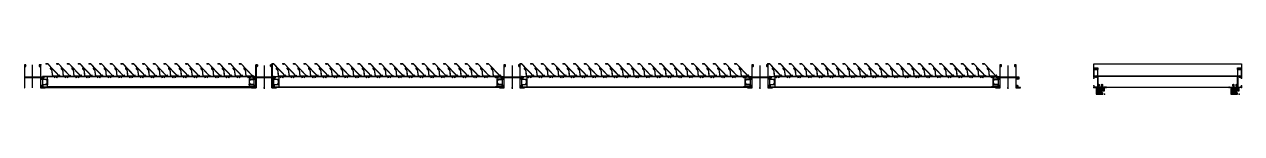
# Model space of a CAD drawing. Header units: millimetres. Extents: x -1379 to 1385823, y -4884429 to 548763.
# Drawn here: x 367411 to 374775, y -2311043 to -2310858 of the extents above; entities that cross this region are included whole.
import ezdxf

# ---------------------------------------------------------------- set-up
doc = ezdxf.new("R2010")
doc.units = ezdxf.units.MM
doc.set_wipeout_variables(frame=1)
doc.linetypes.add('CENTER', pattern=[50.8, 31.75, -6.35, 6.35, -6.35])
doc.linetypes.add('TA_HL_001.00000', pattern=[6.5, 3.55, -2.95])
doc.layers.add('010 - ASPG_ACCESSORIES_DEF_SUB', color=7, linetype='Continuous', plot=False)
for name, color, linetype in [('010 - ASPG_ACCESSORIES_MAIN_COLOR_1', 7, 'Continuous'), ('010 - ASPG_ACCESSORIES_MAIN_COLOR_2', 7, 'Continuous'), ('010 - ASPG_ACCESSORIES_SUB_COLOR_3', 7, 'Continuous'), ('010 - ASPG_EXTR_DEF_SUB', 7, 'Continuous'), ('010 - ASPG_EXTR_MAIN_COLOR_2', 7, 'Continuous'), ('010 - ASPG_EXTR_WIPEOUT_', 7, 'Continuous'), ('010 - ASPG_FASTERN_DEF_SUB', 7, 'Continuous'), ('010 - ASPG_FASTERN_MAIN_COLOR_1', 7, 'Continuous'), ('010 - ASPG_FASTERN_SUB_COLOR_2', 7, 'Continuous'), ('010 - ASPG_FASTERN_WIPEOUT_', 7, 'Continuous'), ('010 - ASPG_FRAMING_CUT_COLOR_4', 7, 'Continuous'), ('010 - ASPG_FRAMING_DEF_SUB', 7, 'Continuous'), ('010 - ASPG_FRAMING_HATCH_', 7, 'Continuous'), ('010 - ASPG_FRAMING_MAIN_COLOR_2', 7, 'Continuous'), ('010 - ASPG_FRAMING_SUB_COLOR_2', 7, 'Continuous'), ('010 - ASPG_FRAMING_WIPEOUT_', 7, 'Continuous'), ('BOLT & SCREW', 7, 'Continuous'), ('Center Line', 7, 'CENTER'), ('HATCH', 7, 'Continuous')]:
    doc.layers.add(name, color=color, linetype=linetype)
doc.layers.add('12-GRID', color=7, linetype='CENTER', lineweight=13)
doc.layers.add('SCREW', color=7, linetype='Continuous', lineweight=5)
pattern_1 = [(270, (1257419.24324, -520041.6224), (0.65495992507, -1.1344238721), [0.7562825814, -1.5125651628]), (30, (1257419.24324, -520041.6224), (0.65495992936, 1.1344238696), [0.7562825814, -1.5125651628]), (330, (1257419.24324, -520041.6224), (1.30991985442, -2.48e-09), [-1.5125651628, 0.7562825814])]
pattern_2 = [(315, (1257419.4929, -520021.6224), (1.3369313545, 1.3369313545), []), (45, (1257419.4929, -520021.6224), (-1.3369313545, 1.3369313545), [])]
pattern_3 = [(270, (1257419.4425, -520043.9224), (0.65495992507, -1.1344238721), [0.7562825814, -1.5125651628]), (30, (1257419.4425, -520043.9224), (0.65495992936, 1.1344238696), [0.7562825814, -1.5125651628]), (330, (1257419.4425, -520043.9224), (1.30991985442, -2.48e-09), [-1.5125651628, 0.7562825814])]
pattern_4 = [(315, (1257419.1929, -520023.9224), (1.3369313545, 1.3369313545), []), (45, (1257419.1929, -520023.9224), (-1.3369313545, 1.3369313545), [])]

# ---------------------------------------------------------------- blocks, each defined once
blk = doc.blocks.new('*U3530')
at = {"layer": '12-GRID', "color": 7, "linetype": 'CENTER'}
for p, q in [((0, -6.2), (0, 2.2)), ((-4.2, -2), (4.2, -2))]:
    blk.add_line(p, q, dxfattribs=at)
at = {"layer": 'BOLT & SCREW', "color": 7}
for p, q in [((-0.6, -1.8), (-1.8, -1.6)), ((-0.6, -2.2), (-1.8, -2.4)), ((-0.5, -1.8), (-0.9, -1.6)), ((-0.5, -2.2), (-0.9, -2.4)), ((-0.2, -1.4), (-0.4, -0.2)), ((-0.2, -1.5), (-0.4, -1.1)), ((-0.2, -2.5), (-0.4, -2.9)), ((-0.2, -2.6), (-0.4, -3.8)), ((0.2, -1.4), (0.4, -0.2)), ((0.2, -1.5), (0.4, -1.1)), ((0.4, -2.9), (0.2, -2.5)), ((0.2, -2.6), (0.4, -3.8)), ((0.5, -1.8), (0.9, -1.6)), ((0.5, -2.2), (0.9, -2.4)), ((0.6, -1.8), (1.8, -1.6)), ((0.6, -2.2), (1.8, -2.4))]:
    blk.add_line(p, q, dxfattribs=at)
for points in [[(-1.8, -1.6), (-0.9, -1.6, 0.414214), (-0.4, -1.1), (-0.4, -0.2), (0.4, -0.2), (0.4, -1.1, 0.414214), (0.9, -1.6), (1.8, -1.6), (1.8, -2.4), (0.9, -2.4, 0.414214), (0.4, -2.9), (0.4, -3.8), (-0.4, -3.8), (-0.4, -2.9, 0.414214), (-0.9, -2.4), (-1.8, -2.4)], [(0.2, -2.5, -0.414214), (0.5, -2.2), (0.6, -2.2), (0.6, -1.8), (0.5, -1.8, -0.414214), (0.2, -1.5), (0.2, -1.4), (-0.2, -1.4), (-0.2, -1.5, -0.414214), (-0.5, -1.8), (-0.6, -1.8), (-0.6, -2.2), (-0.5, -2.2, -0.414214), (-0.2, -2.5), (-0.2, -2.6), (0.2, -2.6)]]:
    blk.add_lwpolyline(points, format="xyb", close=True, dxfattribs=at)
blk.add_circle((0, -2), 3.5, dxfattribs=at)
blk = doc.blocks.new('000_ASPG_TYP_FILES_20260218-010703_FRAME_EXTR_')
at = {"layer": '010 - ASPG_FRAMING_HATCH_'}
h = blk.add_hatch(dxfattribs=at)
h.set_pattern_fill('ANSI32', scale=0.1, angle=180)
edge = h.paths.add_edge_path()
edge.add_line((2, 16), (2, 2))
edge.add_line((2, 2), (39.7, 2))
edge.add_arc((39.7, 1.7), 0.3, 0, 90, ccw=False)
edge.add_line((40, 1.7), (40, 0.3))
edge.add_arc((39.7, 0.3), 0.3, -90, 0, ccw=False)
edge.add_line((39.7, 0), (0.3, 0))
edge.add_arc((0.3, 0.3), 0.3, 180, 270, ccw=False)
edge.add_line((0, 0.3), (0, 17.7))
edge.add_arc((0.3, 17.7), 0.3, 90, 180, ccw=False)
edge.add_line((0.3, 18), (22.6, 18))
edge.add_arc((22.6, 18.5), 0.5, 270, 380.20955)
edge.add_arc((26.2, 19.8), 3.35, 182.06379, 200.20955, ccw=False)
edge.add_arc((23.6, 19.7), 0.76, 2.06379, 182.06379, ccw=False)
edge.add_arc((26.2, 19.8), 1.83, 182.06379, 447.93621)
edge.add_arc((26.3, 22.4), 0.76, 87.93621, 267.93621, ccw=False)
edge.add_arc((26.2, 19.8), 3.35, 69.79045, 87.93621, ccw=False)
edge.add_arc((27.5, 23.4), 0.5, 249.79045, 360)
edge.add_line((28, 23.4), (28, 26.7))
edge.add_line((28, 26.7), (28.5, 27.2))
edge.add_line((28.5, 27.2), (28, 27.7))
edge.add_line((28, 27.7), (28, 38.6))
edge.add_line((28, 38.6), (28.5, 39.1))
edge.add_line((28.5, 39.1), (28, 39.6))
edge.add_line((28, 39.6), (28, 42.9))
edge.add_arc((27.5, 42.9), 0.5, 0, 110.20955)
edge.add_arc((26.2, 46.5), 3.35, 272.06379, 290.20955, ccw=False)
edge.add_arc((26.3, 43.9), 0.76, 92.06379, 272.06379, ccw=False)
edge.add_arc((26.2, 46.5), 1.83, 272.06379, 537.93621)
edge.add_arc((23.6, 46.6), 0.76, 177.93621, 357.93621, ccw=False)
edge.add_arc((26.2, 46.5), 3.35, 159.79045, 177.93621, ccw=False)
edge.add_arc((22.6, 47.8), 0.5, 339.79045, 450)
edge.add_line((22.6, 48.3), (0.3, 48.3))
edge.add_arc((0.3, 48.6), 0.3, 180, 270, ccw=False)
edge.add_line((0, 48.6), (0, 60))
edge.add_arc((0.3, 60), 0.3, 90, 180, ccw=False)
edge.add_line((0.3, 60.3), (5, 60.3))
edge.add_line((5, 60.3), (5, 65))
edge.add_arc((5.3, 65), 0.3, 90, 180, ccw=False)
edge.add_line((5.3, 65.3), (30, 65.3))
edge.add_line((30, 65.3), (30, 63.6))
edge.add_arc((29.7, 63.6), 0.3, -90, 0, ccw=False)
edge.add_line((29.7, 63.3), (7.3, 63.3))
edge.add_arc((7.3, 63), 0.3, 90, 180)
edge.add_line((7, 63), (7, 58.3))
edge.add_line((7, 58.3), (2.3, 58.3))
edge.add_arc((2.3, 58), 0.3, 90, 180)
edge.add_line((2, 58), (2, 50.6))
edge.add_arc((2.3, 50.6), 0.3, 180, 270)
edge.add_line((2.3, 50.3), (29.7, 50.3))
edge.add_arc((29.7, 50), 0.3, 0, 90, ccw=False)
edge.add_line((30, 50), (30, 26.7))
edge.add_line((30, 26.7), (30, 16.3))
edge.add_arc((29.7, 16.3), 0.3, -90, 0, ccw=False)
edge.add_line((29.7, 16), (2, 16))
at = {"layer": '010 - ASPG_FRAMING_CUT_COLOR_4', "color": 7}
blk.add_lwpolyline([(2, 16), (2, 2), (39.7, 2, -0.414214), (40, 1.7), (40, 0.3, -0.414214), (39.7, 0), (0.3, 0, -0.414214), (0, 0.3), (0, 17.7, -0.414214), (0.3, 18), (22.6, 18, 0.52173), (23, 18.7, -0.079342), (22.8, 19.7, -1), (24.3, 19.8, 2.296346), (26.2, 21.7, -1), (26.3, 23.2, -0.079342), (27.3, 23, 0.52173), (28, 23.4), (28, 26.7), (28.5, 27.2), (28, 27.7), (28, 38.6), (28.5, 39.1), (28, 39.6), (28, 42.9, 0.52173), (27.3, 43.3, -0.079342), (26.3, 43.1, -1), (26.2, 44.6, 2.296346), (24.3, 46.5, -1), (22.8, 46.6, -0.079342), (23, 47.6, 0.52173), (22.6, 48.3), (0.3, 48.3, -0.414214), (0, 48.6), (0, 60, -0.414214), (0.3, 60.3), (5, 60.3), (5, 65, -0.414214), (5.3, 65.3), (30, 65.3), (30, 63.6, -0.414214), (29.7, 63.3), (7.3, 63.3, 0.414214), (7, 63), (7, 58.3), (2.3, 58.3, 0.414214), (2, 58), (2, 50.6, 0.414214), (2.3, 50.3), (29.7, 50.3, -0.414214), (30, 50), (30, 26.7), (30, 16.3, -0.414214), (29.7, 16)], format="xyb", close=True, dxfattribs=at)
at = {"color": 7}
for p in [(26.2, 48.5), (26.2, 21.8)]:
    blk.add_blockref('*U3530', p, dxfattribs=at)
blk = doc.blocks.new('*U3143')
at = {"layer": '010 - ASPG_FRAMING_HATCH_', "transparency": 33554585}
h = blk.add_hatch(dxfattribs=at)
h.set_pattern_fill('ANSI32', scale=0.25)
edge = h.paths.add_edge_path()
edge.add_line((2, -50), (2, -75))
edge.add_line((2, -75), (0, -75))
edge.add_line((0, -75), (0, -49))
edge.add_arc((1, -49), 1, 90, 180, ccw=False)
edge.add_line((1, -48), (63, -48))
edge.add_arc((63, -47), 1, 270, 360)
edge.add_line((64, -47), (64, 47))
edge.add_arc((63, 47), 1, 0, 90)
edge.add_line((63, 48), (1, 48))
edge.add_arc((1, 49), 1, 180, 270, ccw=False)
edge.add_line((0, 49), (0, 75))
edge.add_line((0, 75), (2, 75))
edge.add_line((2, 75), (2, 50))
edge.add_line((2, 50), (141, 50))
edge.add_line((141, 50), (141, 41))
edge.add_arc((140, 41), 1, 270, 360, ccw=False)
edge.add_line((140, 40), (132, 40))
edge.add_arc((132, 41), 1, 180, 270, ccw=False)
edge.add_line((131, 41), (131, 47))
edge.add_arc((130, 47), 1, 0, 90)
edge.add_line((130, 48), (67, 48))
edge.add_arc((67, 47), 1, 90, 180)
edge.add_line((66, 47), (66, -47))
edge.add_arc((67, -47), 1, 180, 270)
edge.add_line((67, -48), (130, -48))
edge.add_arc((130, -47), 1, 270, 360)
edge.add_line((131, -47), (131, -41))
edge.add_arc((132, -41), 1, 90, 180, ccw=False)
edge.add_line((132, -40), (140, -40))
edge.add_arc((140, -41), 1, 0, 90, ccw=False)
edge.add_line((141, -41), (141, -50))
edge.add_line((141, -50), (2, -50))
h.paths.add_polyline_path([(139, 48), (139, 42), (133, 42), (133, 48)], flags=16)
h.paths.add_polyline_path([(139, -48), (139, -42), (133, -42), (133, -48)], flags=16)
at = {"layer": '010 - ASPG_FRAMING_HATCH_'}
h = blk.add_hatch(dxfattribs=at)
h.set_pattern_fill('ANSI37', scale=0.595498, angle=-90)
h.set_pattern_definition(pattern_4)
edge = h.paths.add_edge_path()
edge.add_ellipse((11.5, 55), major_axis=(0, -5), ratio=0.644482, start_angle=180, end_angle=360, ccw=False)
edge.add_line((11.5, 60), (2, 60))
edge.add_arc((-7.9, 55), 11.1, -26.79627, 26.79627, ccw=False)
edge.add_line((2, 50), (11.5, 50))
h = blk.add_hatch(dxfattribs=at)
h.set_pattern_fill('HONEY', scale=0.238199, angle=-90)
h.set_pattern_definition(pattern_3)
edge = h.paths.add_edge_path()
edge.add_ellipse((11.8, 55), major_axis=(0, -5), ratio=0.644482, start_angle=0, end_angle=360, ccw=False)
h = blk.add_hatch(dxfattribs=at)
h.set_pattern_fill('HONEY', scale=0.238199, angle=-90)
h.set_pattern_definition(pattern_1)
edge = h.paths.add_edge_path()
edge.add_ellipse((57.5, 55), major_axis=(0, -5), ratio=0.644482, start_angle=0, end_angle=360)
h = blk.add_hatch(dxfattribs=at)
h.set_pattern_fill('ANSI37', scale=0.595498, angle=-90)
h.set_pattern_definition(pattern_2)
edge = h.paths.add_edge_path()
edge.add_ellipse((57.8, 55), major_axis=(0, -5), ratio=0.644482, start_angle=0, end_angle=180)
edge.add_line((57.8, 60), (62, 60))
edge.add_arc((62, 60.3), 0.3, -90, 0)
edge.add_line((62.3, 60.3), (62.3, 61))
edge.add_line((62.3, 61), (61.8, 61.5))
edge.add_line((61.8, 61.5), (62.3, 62))
edge.add_line((62.3, 62), (61.8, 62.5))
edge.add_line((61.8, 62.5), (62.3, 63))
edge.add_line((62.3, 63), (61.8, 63.5))
edge.add_line((61.8, 63.5), (62.3, 64))
edge.add_line((62.3, 64), (62.3, 65))
edge.add_line((62.3, 65), (63.3, 65))
edge.add_line((63.3, 65), (63.8, 65.5))
edge.add_line((63.8, 65.5), (64.3, 65))
edge.add_line((64.3, 65), (64.8, 65.5))
edge.add_line((64.8, 65.5), (65.3, 65))
edge.add_line((65.3, 65), (65.8, 65.5))
edge.add_line((65.8, 65.5), (66.3, 65))
edge.add_line((66.3, 65), (67, 65))
edge.add_arc((67, 65.3), 0.3, -90, 0)
edge.add_line((67.3, 65.3), (67.3, 60))
edge.add_arc((77.2, 55), 11.1, 153.20373, 206.79627)
edge.add_line((67.3, 50), (57.8, 50))
h = blk.add_hatch(dxfattribs=at)
h.set_pattern_fill('ANSI37', scale=0.595498, angle=-90)
h.set_pattern_definition(pattern_4)
edge = h.paths.add_edge_path()
edge.add_ellipse((11.5, -55), major_axis=(0, 5), ratio=0.644482, start_angle=0, end_angle=180)
edge.add_line((11.5, -60), (2, -60))
edge.add_arc((-7.9, -55), 11.1, 333.20373, 386.79627)
edge.add_line((2, -50), (11.5, -50))
h = blk.add_hatch(dxfattribs=at)
h.set_pattern_fill('HONEY', scale=0.238199, angle=-90)
h.set_pattern_definition(pattern_3)
edge = h.paths.add_edge_path()
edge.add_ellipse((11.8, -55), major_axis=(0, 5), ratio=0.644482, start_angle=0, end_angle=360)
h = blk.add_hatch(dxfattribs=at)
h.set_pattern_fill('HONEY', scale=0.238199, angle=-90)
h.set_pattern_definition(pattern_1)
edge = h.paths.add_edge_path()
edge.add_ellipse((57.5, -55), major_axis=(0, 5), ratio=0.644482, start_angle=0, end_angle=360, ccw=False)
h = blk.add_hatch(dxfattribs=at)
h.set_pattern_fill('ANSI37', scale=0.595498, angle=-90)
h.set_pattern_definition(pattern_2)
edge = h.paths.add_edge_path()
edge.add_ellipse((57.8, -55), major_axis=(0, 5), ratio=0.644482, start_angle=180, end_angle=360, ccw=False)
edge.add_line((57.8, -60), (62, -60))
edge.add_arc((62, -60.3), 0.3, 360, 450, ccw=False)
edge.add_line((62.3, -60.3), (62.3, -61))
edge.add_line((62.3, -61), (61.8, -61.5))
edge.add_line((61.8, -61.5), (62.3, -62))
edge.add_line((62.3, -62), (61.8, -62.5))
edge.add_line((61.8, -62.5), (62.3, -63))
edge.add_line((62.3, -63), (61.8, -63.5))
edge.add_line((61.8, -63.5), (62.3, -64))
edge.add_line((62.3, -64), (62.3, -65))
edge.add_line((62.3, -65), (63.3, -65))
edge.add_line((63.3, -65), (63.8, -65.5))
edge.add_line((63.8, -65.5), (64.3, -65))
edge.add_line((64.3, -65), (64.8, -65.5))
edge.add_line((64.8, -65.5), (65.3, -65))
edge.add_line((65.3, -65), (65.8, -65.5))
edge.add_line((65.8, -65.5), (66.3, -65))
edge.add_line((66.3, -65), (67, -65))
edge.add_arc((67, -65.3), 0.3, 360, 450, ccw=False)
edge.add_line((67.3, -65.3), (67.3, -60))
edge.add_arc((77.2, -55), 11.1, 153.20373, 206.79627, ccw=False)
edge.add_line((67.3, -50), (57.8, -50))
at = {"layer": '010 - ASPG_FASTERN_DEF_SUB', "color": 7}
blk.add_point((0, 0), dxfattribs=at)
at = {"layer": '010 - ASPG_FRAMING_CUT_COLOR_4', "color": 7}
blk.add_lwpolyline([(2, -50), (2, -75), (0, -75), (0, -49, -0.414214), (1, -48), (63, -48, 0.414214), (64, -47), (64, 47, 0.414214), (63, 48), (1, 48, -0.414214), (0, 49), (0, 75), (2, 75), (2, 50), (141, 50), (141, 41, -0.414214), (140, 40), (132, 40, -0.414214), (131, 41), (131, 47, 0.414214), (130, 48), (67, 48, 0.414214), (66, 47), (66, -47, 0.414214), (67, -48), (130, -48, 0.414214), (131, -47), (131, -41, -0.414214), (132, -40), (140, -40, -0.414214), (141, -41), (141, -50)], format="xyb", close=True, dxfattribs=at)
for points in [[(139, 48), (139, 42), (133, 42), (133, 48)], [(139, -48), (139, -42), (133, -42), (133, -48)]]:
    blk.add_lwpolyline(points, close=True, dxfattribs=at)
at = {"layer": '010 - ASPG_FRAMING_DEF_SUB', "color": 7, "transparency": 33554508}
blk.add_line((136.5, 0), (-4.5, 0), dxfattribs=at)
at = {"layer": '010 - ASPG_FRAMING_DEF_SUB', "color": 7, "transparency": 33554457}
for points in [[(2, 50), (15, 50), (15, 60), (2, 60)], [(54.3, 50), (67.3, 50), (67.3, 65.5), (54.3, 65.5)], [(2, -50), (15, -50), (15, -60), (2, -60)], [(54.3, -50), (67.3, -50), (67.3, -65.5), (54.3, -65.5)]]:
    blk.add_lwpolyline(points, close=True, dxfattribs=at)
at = {"layer": '010 - ASPG_FRAMING_SUB_COLOR_2', "color": 7}
for points in [[(11.8, 50), (2, 50, 0.238199), (2, 60), (11.8, 60)], [(57.5, 50), (67.3, 50, -0.238199), (67.3, 60), (67.3, 65.3, -0.414214), (67, 65), (66.3, 65), (65.8, 65.5), (65.3, 65), (64.8, 65.5), (64.3, 65), (63.8, 65.5), (63.3, 65), (62.3, 65), (62.3, 64), (61.8, 63.5), (62.3, 63), (61.8, 62.5), (62.3, 62), (61.8, 61.5), (62.3, 61), (62.3, 60.3, -0.414214), (62, 60), (57.5, 60)], [(11.8, -50), (2, -50, -0.238199), (2, -60), (11.8, -60)], [(57.5, -50), (67.3, -50, 0.238199), (67.3, -60), (67.3, -65.3, 0.414214), (67, -65), (66.3, -65), (65.8, -65.5), (65.3, -65), (64.8, -65.5), (64.3, -65), (63.8, -65.5), (63.3, -65), (62.3, -65), (62.3, -64), (61.8, -63.5), (62.3, -63), (61.8, -62.5), (62.3, -62), (61.8, -61.5), (62.3, -61), (62.3, -60.3, 0.414214), (62, -60), (57.5, -60)]]:
    blk.add_lwpolyline(points, format="xyb", dxfattribs=at)
at = {"layer": '010 - ASPG_FRAMING_SUB_COLOR_2', "color": 7, "extrusion": (0, 0, -1)}
for centre, major_axis in [((11.8, 55), (0, -5)), ((57.5, -55), (0, 5))]:
    blk.add_ellipse(centre, major_axis=major_axis, ratio=0.644482, dxfattribs=at)
at = {"layer": '010 - ASPG_FRAMING_SUB_COLOR_2', "color": 7}
for centre, major_axis in [((57.5, 55), (0, -5)), ((11.8, -55), (0, 5))]:
    blk.add_ellipse(centre, major_axis=major_axis, ratio=0.644482, dxfattribs=at)
blk = doc.blocks.new('PZG35-9D5')
at = {"layer": 'Center Line', "color": 7}
blk.add_line((0, 3.7), (0, -10.5), dxfattribs=at)
at = {"layer": 'SCREW', "color": 7}
for p, q in [((-1.4, 0), (-1.4, -1.1)), ((1.4, 0), (1.4, -0.6)), ((-1.9, -1.4), (1.9, -0.9)), ((-1.9, -1.4), (-1.4, -1.1)), ((-1.9, -1.4), (-1.4, -1.7)), ((-1.9, -2.7), (1.9, -2.2)), ((-1.9, -2.7), (-1.4, -2.4)), ((-1.9, -2.7), (-1.4, -3)), ((-1.9, -4), (-1.4, -3.7)), ((-1.9, -4), (-1, -3.9)), ((-1.9, -4), (-1.4, -4.3)), ((-1.4, -1.1), (1.4, -0.6)), ((-1.4, -1.7), (1.4, -1.2)), ((-1.4, -1.7), (-1.4, -2.4)), ((-1.4, -2.4), (1.4, -1.9)), ((-1.4, -3), (1.4, -2.5)), ((-1.4, -3), (-1.4, -3.7)), ((-1.4, -3.7), (-0.8, -3.6)), ((-1.4, -4.3), (-1.4, -8.1)), ((-1.4, -4.3), (-1.2, -4.3)), ((0, -9.5), (-1.4, -8.1)), ((0, -9.5), (1.4, -8.1)), ((0.6, -3.3), (1.4, -3.2)), ((0.7, -3.7), (1.9, -3.5)), ((0.7, -3.9), (1.4, -3.8)), ((0.7, -4.6), (1.4, -4.5)), ((0.7, -5), (1.9, -4.8)), ((0.7, -5.2), (1.4, -5.1)), ((1.9, -0.9), (1.4, -0.6)), ((1.9, -0.9), (1.4, -1.2)), ((1.4, -1.2), (1.4, -1.9)), ((1.9, -2.2), (1.4, -1.9)), ((1.9, -2.2), (1.4, -2.5)), ((1.4, -2.5), (1.4, -3.2)), ((1.9, -3.5), (1.4, -3.2)), ((1.9, -3.5), (1.4, -3.8)), ((1.4, -3.8), (1.4, -4.5)), ((1.9, -4.8), (1.4, -4.5)), ((1.9, -4.8), (1.4, -5.1)), ((1.4, -5.1), (1.4, -8.1))]:
    blk.add_line(p, q, dxfattribs=at)
blk.add_lwpolyline([(0, -9.5), (0.7, -5.2), (0.7, -3.6, 0.417657), (0.4, -3.3, 0.108102), (-0.8, -3.6), (-1.4, -4.7)], format="xyb", dxfattribs=at)
blk = doc.blocks.new('*U3139')
at = {"layer": 'SCREW', "color": 7}
blk.add_lwpolyline([(3, 1.8, 0.09906), (0.8, 2.5), (0.8, 2.3), (-0.8, 2.3), (-0.8, 2.5, 0.09906), (-3, 1.8, 0.266588), (-3.5, 1), (-3.5, 0.2, 0.414214), (-3.3, 0), (3.3, 0, 0.414214), (3.5, 0.2), (3.5, 1, 0.266588)], format="xyb", close=True, dxfattribs=at)
blk.add_blockref('PZG35-9D5', (0, 0), dxfattribs=at)
blk = doc.blocks.new('*U3144')
at = {"color": 7}
blk.add_point((0, 0), dxfattribs=at)
at = {"layer": '010 - ASPG_ACCESSORIES_MAIN_COLOR_1', "color": 7}
blk.add_lwpolyline([(-39.7, -0.6, 0.414214), (-40, -0.9), (-40, -7.4, 0.57735), (-39.7, -7.6), (-36.6, -5.8, 0.767327), (-36.8, -5.3), (-37.9, -5.3, -0.414214), (-38.2, -5), (-38.2, -2.8, -0.414214), (-38, -2.6), (-32.2, -2.6, -0.388879), (-32, -2.8), (-31.8, -4.3, 0.388879), (-31.3, -4.8), (-30.3, -4.8, 0.414214), (-30, -4.5), (-30, -2.9, -0.414214), (-29.7, -2.6), (0.4, -2.6, -0.378969), (3.4, -5.2), (8, -42.5, 0.446593), (11.6, -45.1, -0.489802), (16.1, -48.7), (16.1, -49.4, -0.18248), (15.8, -50, -0.267949), (15.3, -50.2, 1.122115), (15.1, -52.3, 0.405004), (18.1, -49.4), (18.1, -48.7, 0.489805), (11.2, -43.1, -0.446597), (9.9, -42.3), (4.9, -0.8, 0.364176), (4.6, -0.6)], format="xyb", close=True, dxfattribs=at)
at = {"layer": '010 - ASPG_EXTR_DEF_SUB', "color": 7}
for p in [(-40, -0.5), (43.4, -76.9), (43.4, -77.5)]:
    blk.add_point(p, dxfattribs=at)
at = {"layer": '010 - ASPG_EXTR_MAIN_COLOR_2', "color": 7}
blk.add_lwpolyline([(11.4, -48.2), (11.5, -47.4), (12.2, -47.6), (12.3, -46.8, -0.535538), (14.2, -49.2, 0.991572), (15.7, -49.6, 1.157025), (8.8, -48.8, -0.688558), (8.3, -49), (-17.1, -22.2), (-32.3, -6.1), (-32.3, -2.9, 0.414312), (-32.6, -2.6), (-37.5, -2.6, 0.414116), (-37.8, -2.9), (-37.8, -4.3, 0.414214), (-37.5, -4.6), (-36, -4.6, -0.205895), (-35.8, -4.7), (33.2, -77.5), (43.1, -77.5, 0.668179), (43.4, -77), (40.5, -74.2, 0.668179), (40, -74.4), (40, -76), (33.9, -76), (11.9, -52.8, -0.558354), (12.1, -52, 0.766275), (12, -50.4, -0.438583), (10.7, -48.1)], format="xyb", close=True, dxfattribs=at)
at = {"layer": 'SCREW', "color": 7, "rotation": 180}
for p in [(-21.6, -2.5), (-8.2, -2.5)]:
    blk.add_blockref('*U3139', p, dxfattribs=at)
blk = doc.blocks.new('*U3052')
at = {"color": 7}
blk.add_wipeout([(1440, 4), (60, 4), (60, 69.3), (1440, 69.3)], dxfattribs=at).dxf.layer = '010 - ASPG_FRAMING_WIPEOUT_'
blk.add_point((60, 69.5), dxfattribs=at)
at = {"layer": '010 - ASPG_FRAMING_MAIN_COLOR_2', "color": 7}
blk.add_lwpolyline([(1410, 69.3), (90, 69.3), (90, 6), (1410, 6)], close=True, dxfattribs=at)
at = {"layer": '010 - ASPG_FRAMING_SUB_COLOR_2', "color": 7}
for points in [[(1440, 4), (60, 4), (60, 69.3), (1440, 69.3)], [(60, 2), (60, 4), (1440, 4), (1440, 2)]]:
    blk.add_lwpolyline(points, close=True, dxfattribs=at)
at = {"color": 7, "transparency": 33554559, "xscale": -1, "rotation": 270}
for p in [(0, 0), (1500, 0)]:
    blk.add_blockref('*U3143', p, dxfattribs=at)
at = {"color": 7, "rotation": 180}
for p in [(91.8, 69.3), (156.8, 69.3), (221.8, 69.3), (286.8, 69.3), (351.8, 69.3), (416.8, 69.3), (481.8, 69.3), (546.8, 69.3), (611.8, 69.3), (676.8, 69.3), (741.8, 69.3), (806.8, 69.3), (871.8, 69.3), (936.8, 69.3), (1001.8, 69.3), (1066.8, 69.3), (1131.8, 69.3), (1196.8, 69.3), (1261.8, 69.3), (1326.8, 69.3), (1391.8, 69.3)]:
    blk.add_blockref('*U3144', p, dxfattribs=at)
at = {"color": 7}
blk.add_blockref('000_ASPG_TYP_FILES_20260218-010703_FRAME_EXTR_', (60, 4), dxfattribs=at)
at = {"color": 7, "xscale": -1}
blk.add_blockref('000_ASPG_TYP_FILES_20260218-010703_FRAME_EXTR_', (1440, 4), dxfattribs=at)
blk = doc.blocks.new('000_ASPG_TYP_FILES_FRAMING_EXTR_BREAKLINE_TYPE_2')
at = {"layer": '010 - ASPG_FRAMING_HATCH_', "transparency": 33554585}
h = blk.add_hatch(dxfattribs=at)
h.set_pattern_fill('ANSI32', scale=0.25)
h.paths.add_polyline_path([(131, 91, 0.414214), (132, 90), (140, 90, 0.414214), (141, 91), (141, 100), (2, 100), (2, 125), (0, 125), (0, 99, 0.414214), (1, 98), (63, 98, -0.414214), (64, 97), (64, 3, -0.414214), (63, 2), (0, 2), (0, 0), (141, 0), (141, 9, 0.414214), (140, 10), (132, 10, 0.414214), (131, 9), (131, 3, -0.414214), (130, 2), (67, 2, -0.414214), (66, 3), (66, 97, -0.414214), (67, 98), (130, 98, -0.414214), (131, 97)])
h.paths.add_polyline_path([(133, 92), (133, 98), (139, 98), (139, 92)], flags=16)
h.paths.add_polyline_path([(133, 8), (139, 8), (139, 2), (133, 2)], flags=16)
at = {"layer": '010 - ASPG_FRAMING_HATCH_'}
h = blk.add_hatch(dxfattribs=at)
h.set_pattern_fill('ANSI37', scale=0.595498, angle=-90)
h.set_pattern_definition([(315, (1257419.1929, -519973.9224), (1.3369313545, 1.3369313545), []), (45, (1257419.1929, -519973.9224), (-1.3369313545, 1.3369313545), [])])
edge = h.paths.add_edge_path()
edge.add_ellipse((11.5, 105), major_axis=(0, -5), ratio=0.644482, start_angle=180, end_angle=360, ccw=False)
edge.add_line((11.5, 110), (2, 110))
edge.add_arc((-7.9, 105), 11.1, -26.79627, 26.79627, ccw=False)
edge.add_line((2, 100), (11.5, 100))
h = blk.add_hatch(dxfattribs=at)
h.set_pattern_fill('HONEY', scale=0.238199, angle=-90)
h.set_pattern_definition([(270, (1257419.4425, -519993.9224), (0.65495992507, -1.1344238721), [0.7562825814, -1.5125651628]), (30, (1257419.4425, -519993.9224), (0.65495992936, 1.1344238696), [0.7562825814, -1.5125651628]), (330, (1257419.4425, -519993.9224), (1.30991985442, -2.48e-09), [-1.5125651628, 0.7562825814])])
edge = h.paths.add_edge_path()
edge.add_ellipse((11.8, 105), major_axis=(0, -5), ratio=0.644482, start_angle=0, end_angle=360, ccw=False)
h = blk.add_hatch(dxfattribs=at)
h.set_pattern_fill('HONEY', scale=0.238199, angle=-90)
h.set_pattern_definition([(270, (1257419.24324, -519991.6224), (0.65495992507, -1.1344238721), [0.7562825814, -1.5125651628]), (30, (1257419.24324, -519991.6224), (0.65495992936, 1.1344238696), [0.7562825814, -1.5125651628]), (330, (1257419.24324, -519991.6224), (1.30991985442, -2.48e-09), [-1.5125651628, 0.7562825814])])
edge = h.paths.add_edge_path()
edge.add_ellipse((57.5, 105), major_axis=(0, -5), ratio=0.644482, start_angle=0, end_angle=360)
h = blk.add_hatch(dxfattribs=at)
h.set_pattern_fill('ANSI37', scale=0.595498, angle=-90)
h.set_pattern_definition([(315, (1257419.4929, -519971.6224), (1.3369313545, 1.3369313545), []), (45, (1257419.4929, -519971.6224), (-1.3369313545, 1.3369313545), [])])
edge = h.paths.add_edge_path()
edge.add_ellipse((57.8, 105), major_axis=(0, -5), ratio=0.644482, start_angle=0, end_angle=180)
edge.add_line((57.8, 110), (62, 110))
edge.add_arc((62, 110.3), 0.3, -90, 0)
edge.add_line((62.3, 110.3), (62.3, 111))
edge.add_line((62.3, 111), (61.8, 111.5))
edge.add_line((61.8, 111.5), (62.3, 112))
edge.add_line((62.3, 112), (61.8, 112.5))
edge.add_line((61.8, 112.5), (62.3, 113))
edge.add_line((62.3, 113), (61.8, 113.5))
edge.add_line((61.8, 113.5), (62.3, 114))
edge.add_line((62.3, 114), (62.3, 115))
edge.add_line((62.3, 115), (63.3, 115))
edge.add_line((63.3, 115), (63.8, 115.5))
edge.add_line((63.8, 115.5), (64.3, 115))
edge.add_line((64.3, 115), (64.8, 115.5))
edge.add_line((64.8, 115.5), (65.3, 115))
edge.add_line((65.3, 115), (65.8, 115.5))
edge.add_line((65.8, 115.5), (66.3, 115))
edge.add_line((66.3, 115), (67, 115))
edge.add_arc((67, 115.3), 0.3, -90, 0)
edge.add_line((67.3, 115.3), (67.3, 110))
edge.add_arc((77.2, 105), 11.1, 153.20373, 206.79627)
edge.add_line((67.3, 100), (57.8, 100))
at = {"color": 7}
blk.add_point((141, 100), dxfattribs=at)
at = {"layer": '010 - ASPG_FRAMING_CUT_COLOR_4', "color": 7}
blk.add_lwpolyline([(0, 0), (0, 2), (63, 2, 0.414214), (64, 3), (64, 97, 0.414214), (63, 98), (1, 98, -0.414214), (0, 99), (0, 125), (2, 125), (2, 100), (141, 100), (141, 91, -0.414214), (140, 90), (132, 90, -0.414214), (131, 91), (131, 97, 0.414214), (130, 98), (67, 98, 0.414214), (66, 97), (66, 3, 0.414214), (67, 2), (130, 2, 0.414214), (131, 3), (131, 9, -0.414214), (132, 10), (140, 10, -0.414214), (141, 9), (141, 0)], format="xyb", close=True, dxfattribs=at)
for points in [[(139, 98), (139, 92), (133, 92), (133, 98)], [(139, 2), (139, 8), (133, 8), (133, 2)]]:
    blk.add_lwpolyline(points, close=True, dxfattribs=at)
at = {"layer": '010 - ASPG_FRAMING_DEF_SUB', "color": 7, "transparency": 33554457}
blk.add_line((0, 50), (141, 50), dxfattribs=at)
for points in [[(2, 100), (15, 100), (15, 110), (2, 110)], [(54.3, 100), (67.3, 100), (67.3, 115.5), (54.3, 115.5)]]:
    blk.add_lwpolyline(points, close=True, dxfattribs=at)
at = {"layer": '010 - ASPG_FRAMING_SUB_COLOR_2', "color": 7}
for points in [[(11.8, 100), (2, 100, 0.238199), (2, 110), (11.8, 110)], [(57.5, 100), (67.3, 100, -0.238199), (67.3, 110), (67.3, 115.3, -0.414214), (67, 115), (66.3, 115), (65.8, 115.5), (65.3, 115), (64.8, 115.5), (64.3, 115), (63.8, 115.5), (63.3, 115), (62.3, 115), (62.3, 114), (61.8, 113.5), (62.3, 113), (61.8, 112.5), (62.3, 112), (61.8, 111.5), (62.3, 111), (62.3, 110.3, -0.414214), (62, 110), (57.5, 110)]]:
    blk.add_lwpolyline(points, format="xyb", dxfattribs=at)
at = {"layer": '010 - ASPG_FRAMING_SUB_COLOR_2', "color": 7, "extrusion": (0, 0, -1)}
blk.add_ellipse((11.8, 105), major_axis=(0, -5), ratio=0.644482, dxfattribs=at)
at = {"layer": '010 - ASPG_FRAMING_SUB_COLOR_2', "color": 7}
blk.add_ellipse((57.5, 105), major_axis=(0, -5), ratio=0.644482, dxfattribs=at)
blk = doc.blocks.new('*U1024')
at = {"color": 7}
blk.add_wipeout([(1340, 4), (60, 4), (60, 69.3), (1340, 69.3)], dxfattribs=at).dxf.layer = '010 - ASPG_FRAMING_WIPEOUT_'
blk.add_point((60, 69.5), dxfattribs=at)
at = {"layer": '010 - ASPG_FRAMING_MAIN_COLOR_2', "color": 7}
blk.add_lwpolyline([(1310, 69.3), (90, 69.3), (90, 6), (1310, 6)], close=True, dxfattribs=at)
at = {"layer": '010 - ASPG_FRAMING_SUB_COLOR_2', "color": 7}
for points in [[(1340, 4), (60, 4), (60, 69.3), (1340, 69.3)], [(60, 2), (60, 4), (1340, 4), (1340, 2)]]:
    blk.add_lwpolyline(points, close=True, dxfattribs=at)
at = {"color": 7, "transparency": 33554559, "xscale": -1, "rotation": 270}
blk.add_blockref('*U3143', (0, 0), dxfattribs=at)
at = {"color": 7, "xscale": -1, "rotation": 180}
for p in [(105, 69.3), (170, 69.3), (235, 69.3), (300, 69.3), (365, 69.3), (430, 69.3), (495, 69.3), (560, 69.3), (625, 69.3), (690, 69.3), (755, 69.3), (820, 69.3), (885, 69.3), (950, 69.3), (1015, 69.3), (1080, 69.3), (1145, 69.3), (1210, 69.3), (1275, 69.3)]:
    blk.add_blockref('*U3144', p, dxfattribs=at)
at = {"color": 7, "rotation": 89.99999999999999}
blk.add_blockref('000_ASPG_TYP_FILES_FRAMING_EXTR_BREAKLINE_TYPE_2', (1450, 0), dxfattribs=at)
at = {"color": 7}
blk.add_blockref('000_ASPG_TYP_FILES_20260218-010703_FRAME_EXTR_', (60, 4), dxfattribs=at)
at = {"color": 7, "xscale": -1}
blk.add_blockref('000_ASPG_TYP_FILES_20260218-010703_FRAME_EXTR_', (1340, 4), dxfattribs=at)
blk = doc.blocks.new('000_ASPG_TYP_FILES_20260218-010703_FRAME_EXTR_HONLIZONTAL')
at = {"layer": '010 - ASPG_FRAMING_HATCH_'}
h = blk.add_hatch(dxfattribs=at)
h.set_pattern_fill('ANSI32', scale=0.1)
edge = h.paths.add_edge_path()
edge.add_line((74.7, 2), (25, 2))
edge.add_line((25, 2), (25, 67))
edge.add_arc((24.7, 67), 0.3, 0, 90)
edge.add_line((24.7, 67.3), (0.3, 67.3))
edge.add_arc((0.3, 67), 0.3, 90, 180)
edge.add_line((0, 67), (0, 57.6))
edge.add_arc((0.3, 57.6), 0.3, 180, 270)
edge.add_line((0.3, 57.3), (1.7, 57.3))
edge.add_arc((1.7, 57.6), 0.3, 270, 360)
edge.add_line((2, 57.6), (2, 65))
edge.add_arc((2.3, 65), 0.3, 90, 180, ccw=False)
edge.add_line((2.3, 65.3), (22.7, 65.3))
edge.add_arc((22.7, 65), 0.3, 0, 90, ccw=False)
edge.add_line((23, 65), (23, 49))
edge.add_line((23, 49), (23.5, 48.5))
edge.add_line((23.5, 48.5), (23, 48))
edge.add_line((23, 48), (23, 22.3))
edge.add_line((23, 22.3), (23.5, 21.8))
edge.add_line((23.5, 21.8), (23, 21.3))
edge.add_line((23, 21.3), (23, 2.3))
edge.add_arc((22.7, 2.3), 0.3, -90, 0, ccw=False)
edge.add_line((22.7, 2), (2.3, 2))
edge.add_arc((2.3, 2.3), 0.3, 180, 270, ccw=False)
edge.add_line((2, 2.3), (2, 9.7))
edge.add_arc((1.7, 9.7), 0.3, 0, 90)
edge.add_line((1.7, 10), (0.3, 10))
edge.add_arc((0.3, 9.7), 0.3, 90, 180)
edge.add_line((0, 9.7), (0, 0.3))
edge.add_arc((0.3, 0.3), 0.3, 180, 270)
edge.add_line((0.3, 0), (74.7, 0))
at = {"layer": '010 - ASPG_ACCESSORIES_DEF_SUB', "color": 7}
for p in [(0, 67.3), (0, 57.3), (0, 10), (0, 10), (0, 0), (25, 67.3), (25, 67.3), (75, 2), (75, 0)]:
    blk.add_point(p, dxfattribs=at)
at = {"layer": '010 - ASPG_FRAMING_CUT_COLOR_4', "color": 7}
blk.add_line((75, 0.3), (75, 1.7), dxfattribs=at)
blk.add_lwpolyline([(74.7, 2), (25, 2), (25, 67, 0.414214), (24.7, 67.3), (0.3, 67.3, 0.414214), (0, 67), (0, 57.6, 0.414214), (0.3, 57.3), (1.7, 57.3, 0.414214), (2, 57.6), (2, 65, -0.414214), (2.3, 65.3), (22.7, 65.3, -0.414214), (23, 65), (23, 49), (23.5, 48.5), (23, 48), (23, 22.3), (23.5, 21.8), (23, 21.3), (23, 2.3, -0.414214), (22.7, 2), (2.3, 2, -0.414214), (2, 2.3), (2, 9.7, 0.414214), (1.7, 10), (0.3, 10, 0.414214), (0, 9.7), (0, 0.3, 0.414214), (0.3, 0), (74.7, 0)], format="xyb", dxfattribs=at)
for centre, start, end in [((0.3, 57.6), 180, 270), ((0.3, 9.7), 90, 180), ((0.3, 0.3), 180, 270), ((1.7, 57.6), 270, 0), ((1.7, 9.7), 0, 90), ((2.3, 65), 90, 180), ((2.3, 2.3), 180, 270), ((22.7, 2.3), 270, 0), ((74.7, 1.7), 0, 90), ((74.7, 0.3), 270, 0)]:
    blk.add_arc(centre, 0.3, start, end, dxfattribs=at)
blk = doc.blocks.new('000_ASPG_TYP_FILES_BK_FOR_ASPG_LOUVERS_SIDE_VIEW')
at = {"color": 7}
blk.add_point((0, 0), dxfattribs=at)
at = {"layer": '010 - ASPG_ACCESSORIES_MAIN_COLOR_1', "color": 7}
blk.add_line((2.8, -12.5), (2.8, 12.5), dxfattribs=at)
for points in [[(43.2, -12.5), (0.8, -12.5), (0.8, 12.5), (43.2, 12.5)], [(52.5, 12.5), (43.2, 12.5), (43.2, -12.5), (52.5, -12.5)]]:
    blk.add_lwpolyline(points, close=True, dxfattribs=at)
at = {"layer": '010 - ASPG_ACCESSORIES_SUB_COLOR_3', "color": 7}
for p, q in [((43.5, -12.5), (43.5, 12.5)), ((43.8, -12.5), (43.8, 12.5)), ((44.3, -12.5), (44.3, 12.5)), ((45, -12.5), (45, 12.5)), ((45.8, -12.5), (45.8, 12.5)), ((46.7, -12.5), (46.7, 12.5)), ((47.6, -12.5), (47.6, 12.5)), ((48.6, -12.5), (48.6, 12.5)), ((50.6, -12.5), (50.6, 12.5)), ((51.4, -12.5), (51.4, 12.5)), ((52.1, -12.5), (52.1, 12.5)), ((52.5, -12.5), (52.5, 12.5))]:
    blk.add_line(p, q, dxfattribs=at)
at = {"layer": 'SCREW', "color": 7, "rotation": 270}
blk.add_blockref('*U3139', (2.8, 0), dxfattribs=at)
blk = doc.blocks.new('A$C57452C2B')
at = {"layer": '010 - ASPG_FASTERN_MAIN_COLOR_1', "color": 7}
for p, q in [((0.003, 0.0005), (0.003, 0.004)), ((0.01, 0), (0.004, 0)), ((0.007, 0.031), (0.0045, 0.021)), ((0.005, 0.0005), (0.005, 0.004)), ((0.009, 0.0005), (0.009, 0.004)), ((0.011, 0.0005), (0.011, 0.004))]:
    blk.add_line(p, q, dxfattribs=at)
for points in [[(0.014, 0.005), (0.014, 0.006), (0, 0.006), (0, 0.005), (0.003, 0.004), (0.011, 0.004)], [(0.0045, 0.021), (0.0045, 0.028), (0.007, 0.031), (0.0095, 0.028), (0.0095, 0.021)]]:
    blk.add_lwpolyline(points, close=True, dxfattribs=at)
for centre, radius, start, end in [((0.004, 0.0013), 0.00125, 216.8699, 323.1301), ((0.007, 0.0043), 0.00425, 241.92751, 298.07249), ((0.01, 0.0013), 0.00125, 216.8699, 323.1301)]:
    blk.add_arc(centre, radius, start, end, dxfattribs=at)
at = {"layer": '010 - ASPG_FASTERN_SUB_COLOR_2', "color": 7}
for p in [(0.0095, 0.021), (0.0045, 0.021)]:
    blk.add_line(p, (0.0045, 0.0197), dxfattribs=at)
for points in [[(0.0045, 0.0167, 0.666667), (0.0045, 0.0182), (0.0095, 0.0195, 0.666667), (0.0095, 0.018)], [(0.0045, 0.0152, 0.666667), (0.0045, 0.0167), (0.0095, 0.018, 0.666667), (0.0095, 0.0165)], [(0.0045, 0.0137, 0.666667), (0.0045, 0.0152), (0.0095, 0.0165, 0.666667), (0.0095, 0.015)], [(0.0045, 0.0122, 0.666667), (0.0045, 0.0137), (0.0095, 0.015, 0.666667), (0.0095, 0.0135)], [(0.0045, 0.0107, 0.666667), (0.0045, 0.0122), (0.0095, 0.0135, 0.666667), (0.0095, 0.012)], [(0.0045, 0.0092, 0.666667), (0.0045, 0.0107), (0.0095, 0.012, 0.666667), (0.0095, 0.0105)], [(0.0045, 0.0077, 0.666667), (0.0045, 0.0092), (0.0095, 0.0105, 0.666667), (0.0095, 0.009)], [(0.0045, 0.0062, 0.666667), (0.0045, 0.0077), (0.0095, 0.009, 0.666667), (0.0095, 0.0075)], [(0.0047, 0.006, 0.091189), (0.0045, 0.0062), (0.0095, 0.0075, 0.666667), (0.0095, 0.006)]]:
    blk.add_lwpolyline(points, format="xyb", dxfattribs=at)
for centre, start, end in [((0.0042, 0.0189), 292.61986, 67.38014), ((0.0098, 0.0203), 112.61986, 247.38014)]:
    blk.add_arc(centre, 0.000812, start, end, dxfattribs=at)
blk = doc.blocks.new('A$C6d2a724f')
at = {"color": 7}
blk.add_wipeout([(-3.7, 6.3), (3.7, 6.3), (7.3, 0), (3.7, -6.3), (-3.7, -6.3), (-7.3, 0)], dxfattribs=at).dxf.layer = '010 - ASPG_FASTERN_MAIN_COLOR_1'
at = {"layer": '010 - ASPG_FASTERN_MAIN_COLOR_1', "color": 7}
blk.add_lwpolyline([(-3.7, 6.3), (3.7, 6.3), (7.3, 0), (3.7, -6.3), (-3.7, -6.3), (-7.3, 0)], close=True, dxfattribs=at)
at = {"layer": '010 - ASPG_FASTERN_SUB_COLOR_2', "color": 7}
for radius in [6.33, 3.96]:
    blk.add_circle((0, 0), radius, dxfattribs=at)
blk = doc.blocks.new('A$Cb3d6a647')
at = {"color": 7}
blk.add_wipeout([(0, -50), (0, -50), (0, 0), (40, 0), (40, -40), (33.7, -40), (28.7, -35), (28.7, -25), (27.4, -21.8), (24.2, -20.5), (21, -21.8), (19.7, -25), (19.7, -50)], dxfattribs=at).dxf.layer = '010 - ASPG_FASTERN_WIPEOUT_'
at = {"layer": 'HATCH'}
h = blk.add_hatch(dxfattribs=at)
h.set_pattern_fill('DOTS', scale=0.5)
h.paths.add_polyline_path([(3, 0), (3, -8), (4, -8), (5, -11), (8.5, -11, -0.236068), (9, -12), (9, -19), (5, -19), (4, -22), (3, -22), (3, -28), (4, -28), (5, -31), (8.5, -31, -0.236068), (9, -32), (9, -39), (5, -39), (4, -42), (3, -42), (3, -50), (19.7, -50), (19.7, -25, -1), (28.7, -25), (28.7, -35), (33.7, -40), (40, -40), (40, 0)])
at = {"color": 7}
blk.add_point((40, -50), dxfattribs=at)
at = {"layer": '010 - ASPG_ACCESSORIES_MAIN_COLOR_1', "color": 7}
blk.add_lwpolyline([(0, 0), (3, 0), (3, -50), (0, -50)], close=True, dxfattribs=at)
at = {"layer": '010 - ASPG_ACCESSORIES_MAIN_COLOR_2', "color": 7}
blk.add_lwpolyline([(0, 0), (40, 0), (40, -40), (33.7, -40), (28.7, -35), (28.7, -25, 1), (19.7, -25), (19.7, -50), (0, -50)], format="xyb", close=True, dxfattribs=at)
at = {"color": 7, "extrusion": (0, 0, -1), "xscale": 1000, "yscale": 1000, "zscale": -1000, "rotation": 270}
for p in [(-9, -8), (-9, -28)]:
    blk.add_blockref('A$C57452C2B', p, dxfattribs=at)
at = {"color": 7}
blk.add_blockref('A$C6d2a724f', (24.2, -25), dxfattribs=at)
blk = doc.blocks.new('*U2329')
at = {"color": 7}
blk.add_wipeout([(870, 2), (25, 2), (25, 67.3), (870, 67.3)], dxfattribs=at).dxf.layer = '010 - ASPG_FRAMING_WIPEOUT_'
blk.add_blockref('000_ASPG_TYP_FILES_20260218-010703_FRAME_EXTR_HONLIZONTAL', (0, 0), dxfattribs=at)
at = {"color": 7, "xscale": -1}
blk.add_blockref('000_ASPG_TYP_FILES_20260218-010703_FRAME_EXTR_HONLIZONTAL', (895, 0), dxfattribs=at)
at = {"color": 7}
blk.add_wipeout([(895, 67.8), (895, 144.8), (0, 144.8), (0, 67.8)], dxfattribs=at).dxf.layer = '010 - ASPG_EXTR_WIPEOUT_'
blk.add_point((25, 67.3), dxfattribs=at)
at = {"layer": '010 - ASPG_EXTR_MAIN_COLOR_2', "color": 7}
blk.add_lwpolyline([(895, 69.8), (895, 144.8), (0, 144.8), (0, 69.8)], close=True, dxfattribs=at)
at = {"layer": '010 - ASPG_FRAMING_SUB_COLOR_2', "color": 7}
blk.add_lwpolyline([(870, 2), (25, 2), (25, 67.3), (870, 67.3)], close=True, dxfattribs=at)
at = {"color": 7, "rotation": 90}
for p in [(12.5, 67.3), (882.5, 67.3)]:
    blk.add_blockref('000_ASPG_TYP_FILES_BK_FOR_ASPG_LOUVERS_SIDE_VIEW', p, dxfattribs=at)
at = {"color": 7, "rotation": 270}
for p in [(65, 0), (880, 0)]:
    blk.add_blockref('A$Cb3d6a647', p, dxfattribs=at)

msp = doc.modelspace()

# ---------------------------------------------------------------- block references
at = {"color": 7}
msp.add_blockref('*U3052', (368861, -2311004.9), dxfattribs=at)
at = {"color": 7, "linetype": 'TA_HL_001.00000', "yscale": -1, "rotation": 180}
msp.add_blockref('*U2329', (374774.6, -2311002.9), dxfattribs=at)

# ---------------------------------------------------------------- next in the draw order: block references
at = {"color": 7, "xscale": -1}
msp.add_blockref('*U1024', (368861, -2311004.9), dxfattribs=at)
at = {"color": 7}
msp.add_blockref('*U3052', (370361, -2311004.9), dxfattribs=at)

# ---------------------------------------------------------------- next in the draw order: block references
msp.add_blockref('*U3052', (371861, -2311004.9), dxfattribs=at)

doc.saveas('drawing.dxf')
